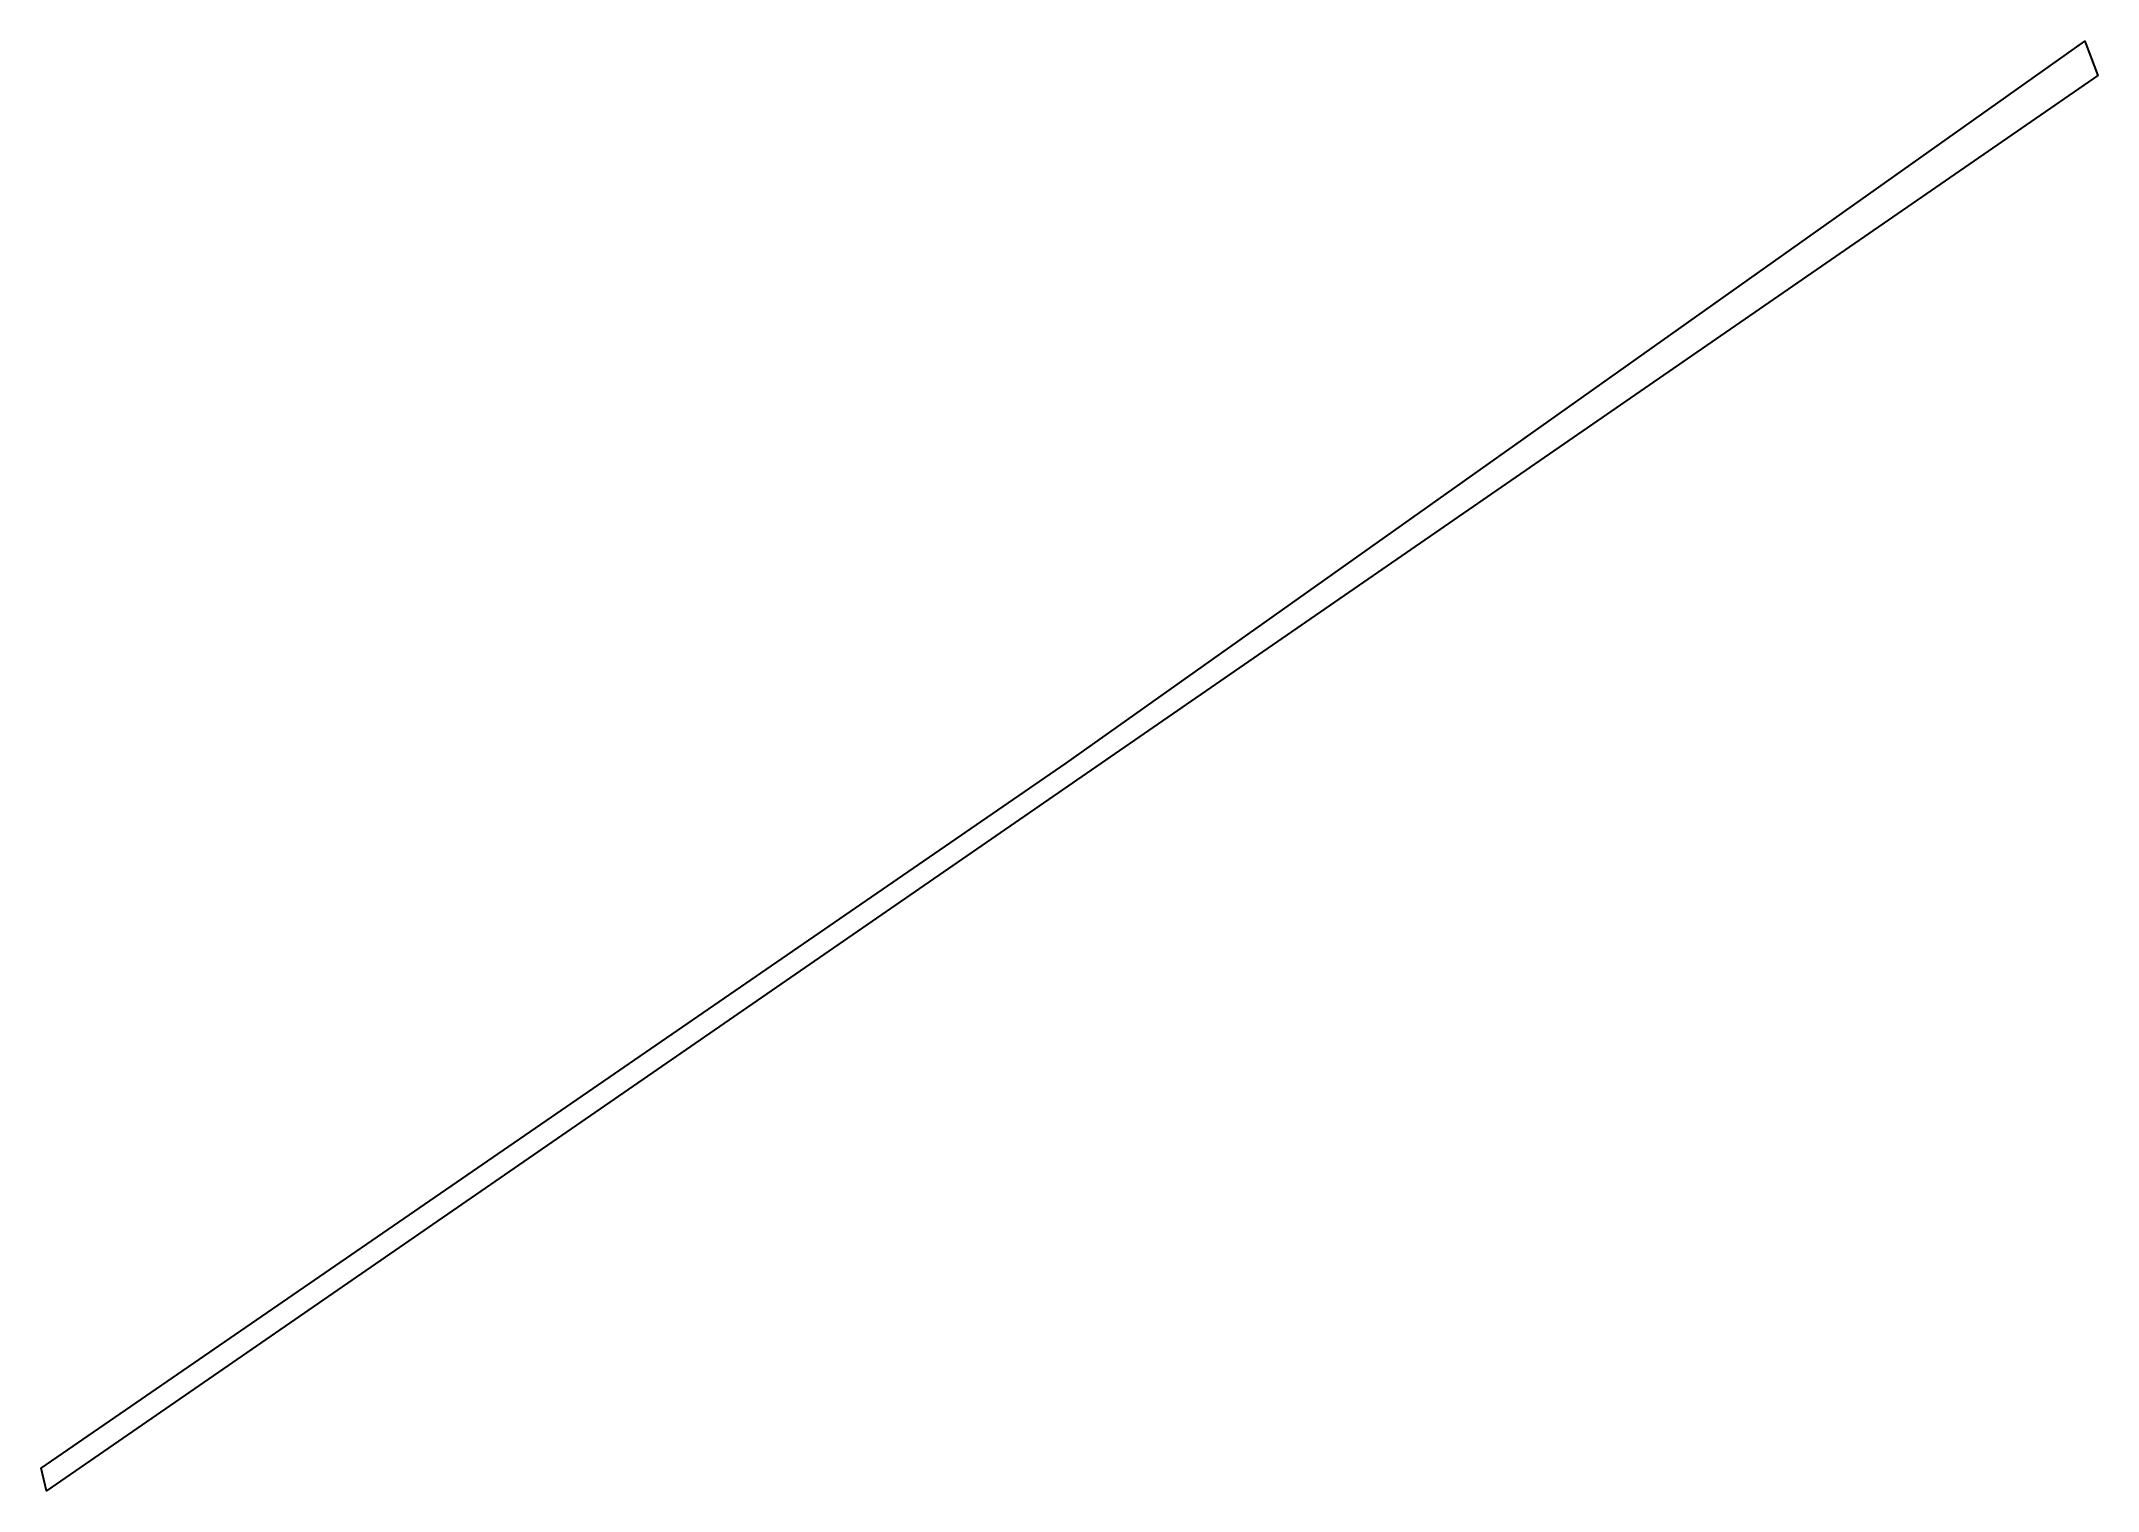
# Model space of a CAD drawing. Extents: x 613885 to 614321, y 647150 to 647457.
import ezdxf

# ---------------------------------------------------------------- set-up
doc = ezdxf.new("R2010")
doc.units = 0
doc.layers.add('_PARCELA_NOU_feb2025', color=50, linetype='Continuous')

msp = doc.modelspace()

# ---------------------------------------------------------------- linework, layer by layer
at = {"layer": '_PARCELA_NOU_feb2025'}
msp.add_lwpolyline([(614318.406, 647456.513), (614320.975758067, 647449.820184352), (613886.405938149, 647150.057873864), (613886.405938149, 647150.057873864), (613885.303, 647154.863), (613885.303, 647154.863), (614102.444422132, 647304.151524681), (614318.212507261, 647457.072869966), (614318.212507261, 647457.072869966)], close=True, dxfattribs=at)

doc.saveas('drawing.dxf')
